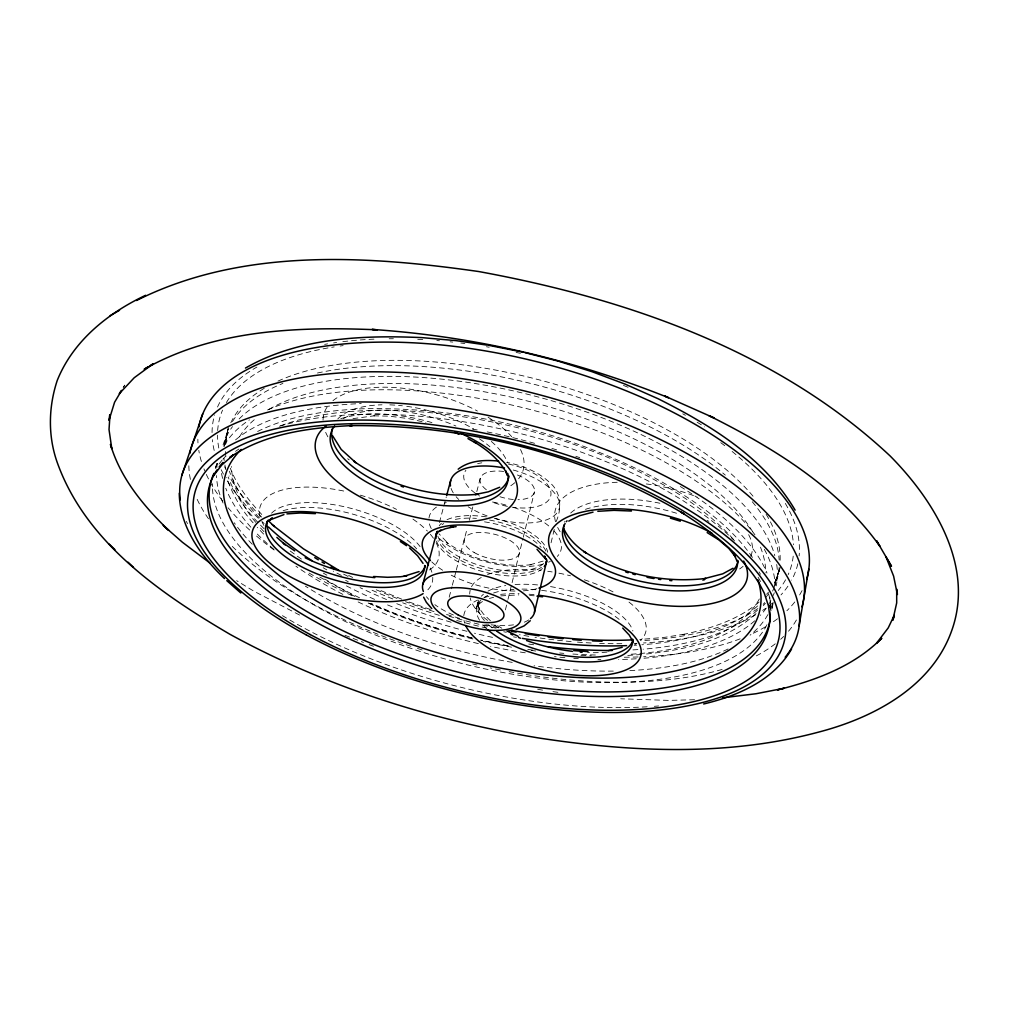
<?xml version="1.0" encoding="UTF-8"?>
<svg xmlns="http://www.w3.org/2000/svg" width="1009" height="1009" viewBox="0 0 1009 1009"><rect width="100%" height="100%" fill="white"/><g stroke="black" fill="none" stroke-linecap="round" stroke-linejoin="round"><path stroke-width="0.75" stroke-dasharray="5 3.75" d="M224.074 446.293L227.946 430.149A284.374 128.471 14.2 0 0 225.335 445.436M773.222 602.487L771.885 610.016A287.325 124.347 14.2 0 0 772.755 602.222M227.807 429.241L225.461 443.254L228.362 426.315M551.065 542.779L554.319 529.145M556.123 521.577C562.164 508.422 561.155 491.61 549.3 482.163C537.557 471.342 522.094 465.439 506.632 462.336M505.395 609.903L507.628 600.822M508.006 599.308L511.727 584.161M512.105 582.647L522.914 538.718M523.293 537.204L534.48 491.761M227.946 430.149L225.852 439.495L226.003 443.935M449.194 597.227L451.956 586.658M452.347 585.157L455.904 571.573M456.295 570.06L467.331 527.795M469.311 520.253L472.855 506.669M476.803 491.572L480.347 477.989M439.382 522.599L443.418 507.552M443.821 506.051L446.255 497.021M780.373 567.134L774.811 583.101A284.374 128.471 14.2 0 0 779.478 567.588M779.452 569.908L776.249 579.607L773.979 583.429M215.358 468.126L217.288 462.311M774.811 583.101L778.91 570.703L774.092 587.579M772.642 591.11L773.6 588.764M123.174 387.771L124.738 385.135L123.199 387.57M218.991 464.14L222.699 459.259M766.563 594.288L768.48 592.157M763.334 605.614L765.415 603.332M756.031 613.586C725.509 641.547 683.005 650.275 643.036 654.362M759.096 602.07C737.592 620.27 709.857 628.821 682.74 634.573L685.401 634.018L665.335 637.247L639.756 639.542M482.466 601.503L476.942 605.274L479.943 602.852L475.769 608.742L478.102 603.912L476.866 607.027L477.913 600.305L478.594 607.04M257.623 431.461C289.911 415.38 326.361 410.549 361.991 408.796L364.653 408.746C464.581 406.677 564.788 431.322 653.454 477.181L655.522 478.342C692.098 498.812 728.839 522.738 752.815 557.939M543.17 561.092L528.817 565.128L531.516 564.725C501.687 567.676 470.547 559.478 446.167 542.073L448.463 543.801L438.915 533.723M489.441 598.438L493.615 597.278M352.961 418.621L374.73 415.746L372.119 415.796L389.247 416.175L408.431 418.596L425.924 422.519M500.754 595.878L518.84 594.881M641.51 654.5L626.45 655.509M694.558 699.741L668.589 700.397L620.699 698.783M580.919 655.333L591.312 655.863M529.561 595.512L534.152 595.777M531.251 650.414L535.779 651.019M552.957 691.644L559.2 692.489M511.563 647.198L483.235 641.472M537.683 689.261L545.163 690.572M484.711 624.773L500.931 628.216M472.918 639C437.074 630.221 401.96 618.277 368.373 602.928M446.533 614.481L459.814 618.441M430.402 609.474L407.384 601.402M344.977 635.304L363.492 642.43M369.193 644.612L373.469 646.264M401.771 599.195L377.732 589.281M299.585 615.049L253.436 590.933L236.636 580.667M354.84 596.433L318.176 576.177M348.622 575.433L352.646 577.463M501.826 628.216L496.024 624.672M490.437 620.724L483.311 613.913L478.607 607.09M263.639 534.089L257.257 527.417M253.095 522.813C241.277 509.734 232.184 494.246 226.748 477.459M261.76 514.464C248.983 500.83 236.976 485.833 230.317 468.189M769.804 597.139L770.926 610.798A288.082 123.287 14.2 0 0 767.899 591.476M541.455 567.272A56.794 24.708 14.2 0 1 485.379 569.694A56.794 24.708 14.2 0 1 437.982 540.61M441.992 524.743A56.794 24.708 14.2 0 1 443.771 523.557M455.349 519.395A56.794 24.708 14.2 0 1 476.425 518.374M489.516 520.051A56.794 24.708 14.2 0 1 546.462 552.465M796.404 619.98A315.628 138.738 14.2 0 1 787.852 631.987M783.64 636.465A315.628 138.738 14.2 0 1 780.651 639.29M775.265 643.805A315.628 138.738 14.2 0 1 754.909 656.607M722.141 669.408A315.628 138.738 14.2 0 1 509.179 671.653M500.401 669.989A315.628 138.738 14.2 0 1 490.172 667.895M477.03 664.981A315.628 138.738 14.2 0 1 472.653 663.947M422.216 649.973A315.628 138.738 14.2 0 1 416.54 648.144M410.903 646.277A315.628 138.738 14.2 0 1 232.184 546.31M208.51 518.777A315.628 138.738 14.2 0 1 196.087 496.933M190.411 479.426A315.628 138.738 14.2 0 1 188.834 464.808M772.188 604.959A286.392 125.658 14.2 0 1 770.573 609.171M767.887 614.607A286.392 125.658 14.2 0 1 750.116 635.166M728.107 648.976A286.392 125.658 14.2 0 1 629.73 670.594M613.321 671.099A286.392 125.658 14.2 0 1 534.064 665.801M512.257 662.383A286.392 125.658 14.2 0 1 305.386 586.166M252.275 544.255A286.392 125.658 14.2 0 1 234.29 522.776M223.052 503.024A286.392 125.658 14.2 0 1 216.506 475.542M216.784 467.962A286.392 125.658 14.2 0 1 217.427 463.484M224.465 444.944A286.392 125.658 14.2 0 1 249.45 419.858M267.562 409.969A286.392 125.658 14.2 0 1 528.148 408.998A286.392 125.658 14.2 0 1 754.959 534.808M764.33 549.325A286.392 125.658 14.2 0 1 775.101 585.611M513.253 470.03A56.037 25.767 14.2 0 1 558.885 509.583A56.037 25.767 14.2 0 1 494.826 518.424M487.158 515.927A56.037 25.767 14.2 0 1 468.126 506.72M458.792 499.518A56.037 25.767 14.2 0 1 456.118 496.705M453.293 492.922A56.037 25.767 14.2 0 1 451.036 488.217M508.284 464.014A44.724 20.76 14.2 0 1 550.952 492.733A44.724 20.76 14.2 0 1 512.08 507.174M507.426 506.379A44.724 20.76 14.2 0 1 491.547 501.814A67.956 29.967 14.2 0 1 507.212 505.446M479.578 496.05A44.724 20.76 14.2 0 1 478.682 495.507M475.327 493.25A44.724 20.76 14.2 0 1 465.906 470.295M477.635 463.673A44.724 20.76 14.2 0 1 481.81 462.828M517.39 474.987A27.949 12.978 14.2 0 1 534.568 490.551A27.949 12.978 14.2 0 1 517.983 499.682M513.304 499.493A27.949 12.978 14.2 0 1 499.997 496.731M486.376 489.781A27.949 12.978 14.2 0 1 481.861 475.554A27.949 12.978 14.2 0 1 503.642 471.455M528.779 619.892A57.563 23.598 14.2 0 1 522.069 622.982M513.531 624.848A57.563 23.598 14.2 0 1 486.792 624.281M453.432 615.011A57.563 23.598 14.2 0 1 434.854 604.668M428.775 599.384A57.563 23.598 14.2 0 1 426.454 596.71M222.951 459.259A288.082 123.287 14.2 0 1 225.322 456.598M279.43 426.277A288.082 123.287 14.2 0 1 734.628 540.975M759.109 571.889A288.082 123.287 14.2 0 1 760.445 574.235M280.679 425.748A275.646 119.213 14.2 0 1 735.309 541.53M283.1 510.705A82.259 34.155 16.1 0 1 416.654 548.871M432.76 577.337A93.471 38.392 16.1 0 1 425.079 592.258M430.2 568.042A93.471 38.392 16.1 0 1 431.877 572.242M492.228 627.875A79.787 32.54 13.2 0 1 488.369 624.609M484.383 620.522A79.787 32.54 13.2 0 1 478.909 599.964M481.369 596.243A79.787 32.54 13.2 0 1 483.462 594.2M487.952 591.16A79.787 32.54 13.2 0 1 505.786 585.548M515.069 584.526A79.787 32.54 13.2 0 1 538.932 585.056M550.523 586.595A79.787 32.54 13.2 0 1 632.908 630.966M628.985 602.096A90.23 37.219 13.2 0 1 640.501 640.425M636.868 643.288A90.23 37.219 13.2 0 1 634.737 644.6M607.014 652.104A90.23 37.219 13.2 0 1 587.679 652.571M498.85 627.888A90.23 37.219 13.2 0 1 492.871 624.18M487.574 620.421A90.23 37.219 13.2 0 1 470.156 597.87M469.727 594.061A90.23 37.219 13.2 0 1 470.169 590.328M471.531 586.733A90.23 37.219 13.2 0 1 481.243 577.476M487.524 574.562A90.23 37.219 13.2 0 1 541.165 570.451M547.736 571.271A90.23 37.219 13.2 0 1 552.163 571.952M558.923 573.175A90.23 37.219 13.2 0 1 570.489 575.786M584.299 579.784A90.23 37.219 13.2 0 1 613.371 592.069M337.775 418.937A91.554 42.794 15.7 0 1 382.033 404.811M389.815 404.861A91.554 42.794 15.7 0 1 402.351 405.782M406.753 406.324A91.554 42.794 15.7 0 1 473.675 428.964M491.307 441.425A91.554 42.794 15.7 0 1 507.666 462.778M520.505 449.509A103.498 48.899 15.7 0 1 518.613 478.758M514.792 482.718A103.498 48.899 15.7 0 1 508.7 487.032M349.228 459.902A103.498 48.899 15.7 0 1 347.676 458.691M327.875 436.821A103.498 48.899 15.7 0 1 324.898 430.376M323.057 420.11A103.498 48.899 15.7 0 1 328.871 404.735M332.932 400.724A103.498 48.899 15.7 0 1 477.396 411.016M488.066 417.209A103.498 48.899 15.7 0 1 511.702 436.708M564.599 522.183A88.981 40.196 11.9 0 1 564.939 521.224M570.69 513.039A88.981 40.196 11.9 0 1 660.441 503.365M707.158 520.404A88.981 40.196 11.9 0 1 708.898 521.388M748.628 534.656A100.597 45.935 11.9 0 1 750.772 556.274M743.091 566.326A100.597 45.935 11.9 0 1 739.622 568.95M704.484 580.2A100.597 45.935 11.9 0 1 702.491 580.427M560.172 531.756A100.597 45.935 11.9 0 1 557.611 527.316M555.467 521.628A100.597 45.935 11.9 0 1 618.202 482.264M646.29 483.942A100.597 45.935 11.9 0 1 697.093 496.983M543.674 563.501A56.769 24.758 14.2 0 1 485.606 567.159A56.769 24.758 14.2 0 1 437.767 535.855M439.243 525.739A56.769 24.758 14.2 0 1 441.387 523.318M447.012 519.711A56.769 24.758 14.2 0 1 487.057 516.999M494.738 518.449A56.769 24.758 14.2 0 1 547.698 552.264M554.029 531.011A67.956 29.967 14.2 0 1 557.321 556.413M550.309 561.395A67.956 29.967 14.2 0 1 548.581 562.19M542.754 564.208A67.956 29.967 14.2 0 1 437.893 537.154M431.259 528.527A67.956 29.967 14.2 0 1 429.077 522.334M428.976 518.121A67.956 29.967 14.2 0 1 436.443 507.111M444.237 503.264A67.956 29.967 14.2 0 1 446.255 502.608M513.505 507.401A67.956 29.967 14.2 0 1 550.006 527.051M542.489 568.458A56.832 24.657 14.2 0 1 484.37 572.015A56.832 24.657 14.2 0 1 436.443 540.774M484.497 521.855A56.832 24.657 14.2 0 1 541.139 547.408M536.889 588.714A68.385 29.349 14.2 0 1 523.394 590.833M514.981 591.06A68.385 29.349 14.2 0 1 448.223 573.579M442.623 570.249A68.385 29.349 14.2 0 1 431.373 561.509M486.351 628.43A79.888 32.402 13.2 0 1 482.516 624.344M479.578 620.258A79.888 32.402 13.2 0 1 480.826 600.292M483.916 597.681A79.888 32.402 13.2 0 1 487.788 595.373M493.565 592.989A79.888 32.402 13.2 0 1 513.884 589.344M522.019 589.092A79.888 32.402 13.2 0 1 535.968 589.748M541.606 590.341A79.888 32.402 13.2 0 1 621.506 621.43M464.708 623.121A90.772 36.412 13.2 0 1 463.989 620.321M463.812 615.654A90.772 36.412 13.2 0 1 477.572 600.115M484.307 597.555A90.772 36.412 13.2 0 1 488.924 596.319M500.603 594.377A90.772 36.412 13.2 0 1 519.055 593.696M529.044 594.225A90.772 36.412 13.2 0 1 535.325 594.831M585.46 509.343A89.095 40.032 11.9 0 1 679.688 514.275M343.464 418.558A91.68 42.618 15.7 0 1 455.929 426.038M479.401 438.789A91.68 42.618 15.7 0 1 489.92 446.76M340.79 418.697A104.217 47.94 15.7 0 1 431.953 422.607M271.585 513.19A82.158 34.306 16.1 0 1 344.826 506.846A82.158 34.306 16.1 0 1 420.223 546.802M436.153 542.741A92.904 39.225 16.2 0 1 428.396 570.627M263.917 525.437A92.904 39.225 16.2 0 1 262.126 522.233M260.12 516.949A92.904 39.225 16.2 0 1 346.074 491.534M360.327 495.167A92.904 39.225 16.2 0 1 396.575 509.419M412.946 519.118A92.904 39.225 16.2 0 1 427.425 531.087M430.351 534.303A92.904 39.225 16.2 0 1 433.63 538.554M235.538 451.376A288.448 122.757 14.2 0 1 238.893 449.055M472.313 429.065A288.448 122.757 14.2 0 1 477.711 430.048M487.17 431.902A288.448 122.757 14.2 0 1 535.64 443.619M551.898 448.4A288.448 122.757 14.2 0 1 557.258 450.077M575.811 456.282A288.448 122.757 14.2 0 1 579.734 457.67M758.087 577.198A288.448 122.757 14.2 0 1 761.127 582.71M759.31 598.955A273.868 121.711 14.2 0 1 628.266 654.412M595.386 655.005A273.868 121.711 14.2 0 1 569.366 653.794M563.804 653.353A273.868 121.711 14.2 0 1 559.617 652.987M507.817 645.798A273.868 121.711 14.2 0 1 480.309 640.047M471.594 637.94A273.868 121.711 14.2 0 1 371.173 603.281M359.545 597.807A273.868 121.711 14.2 0 1 324.772 579.027M263.942 531.655A273.868 121.711 14.2 0 1 258.392 525.512M255.794 522.41A273.868 121.711 14.2 0 1 231.515 466.511M239.587 436.695A273.868 121.711 14.2 0 1 255.87 418.382M268.911 409.389A273.868 121.711 14.2 0 1 528.691 401.317A273.868 121.711 14.2 0 1 753.029 532.336M760.471 547.155A273.868 121.711 14.2 0 1 765.768 572.872M779.137 567.462A284.74 127.966 14.2 0 1 775.303 584.842M764.696 602.575A284.74 127.966 14.2 0 1 763.195 604.315M757.406 610.205A284.74 127.966 14.2 0 1 643.124 649.203M637.915 649.582A284.74 127.966 14.2 0 1 631.268 649.973M533.698 644.776A284.74 127.966 14.2 0 1 527.896 643.919M492.569 637.385A284.74 127.966 14.2 0 1 474.495 633.211M466.99 631.319A284.74 127.966 14.2 0 1 385.766 604.177M374.591 599.384A284.74 127.966 14.2 0 1 345.431 585.384M326.878 575.18A284.74 127.966 14.2 0 1 323.284 573.074M301.426 559.074A284.74 127.966 14.2 0 1 289.318 550.321M264.055 528.691A284.74 127.966 14.2 0 1 228.223 477.03M225.877 469.374A284.74 127.966 14.2 0 1 224.893 464.96M224.2 460.558A284.74 127.966 14.2 0 1 223.96 458.376M223.998 446.508A284.74 127.966 14.2 0 1 228.766 428.611M232.448 421.611A284.74 127.966 14.2 0 1 282.898 383.42M317.444 373.015A284.74 127.966 14.2 0 1 725.332 475.125M752.26 501.763A284.74 127.966 14.2 0 1 779.15 560.008M768.026 594.528A284.374 128.471 14.2 0 1 765.881 597.278M757.595 605.942A284.374 128.471 14.2 0 1 641.838 644.776M636.704 645.129A284.374 128.471 14.2 0 1 634.194 645.281M516.419 637.373A284.374 128.471 14.2 0 1 513.467 636.843M451.174 622.225A284.374 128.471 14.2 0 1 395.251 603.092M386.573 599.548A284.374 128.471 14.2 0 1 360.049 587.616M348.206 581.688A284.374 128.471 14.2 0 1 345.62 580.339M326.815 569.883A284.374 128.471 14.2 0 1 323.195 567.726M259.427 517.894A284.374 128.471 14.2 0 1 229.384 471.178M225.877 456.522A284.374 128.471 14.2 0 1 225.322 449.85M230.809 422.784A284.374 128.471 14.2 0 1 264.56 388.112M277.929 381.137A284.374 128.471 14.2 0 1 753.496 496.769M766.121 514.249A284.374 128.471 14.2 0 1 780.108 561.231M793.213 556.148A295.196 134.84 14.2 0 1 788.168 574.638M785.582 579.784A295.196 134.84 14.2 0 1 778.216 590.517M757.885 608.566A295.196 134.84 14.2 0 1 641.018 640.715M496.075 628.153A295.196 134.84 14.2 0 1 449.245 616.285M434.059 611.618A295.196 134.84 14.2 0 1 405.53 601.692M397.029 598.425A295.196 134.84 14.2 0 1 374.465 588.991M348.067 576.416A295.196 134.84 14.2 0 1 342.707 573.629M261.608 517.062A295.196 134.84 14.2 0 1 229.106 475.945M225.65 469.046A295.196 134.84 14.2 0 1 224.616 466.751M218.789 448.034A295.196 134.84 14.2 0 1 217.528 435.169M217.667 430.566A295.196 134.84 14.2 0 1 222.56 410.108M226.394 402.566A295.196 134.84 14.2 0 1 334.193 346.894M340.134 346.011A295.196 134.84 14.2 0 1 343.136 345.608M720.754 442.686A295.196 134.84 14.2 0 1 724.992 445.877M732.13 451.477A295.196 134.84 14.2 0 1 793.478 544.772M802.067 590.593A313.383 141.84 14.2 0 1 799.04 595.89M794.764 601.982A313.383 141.84 14.2 0 1 786.881 610.735M777.498 618.769A313.383 141.84 14.2 0 1 771.671 622.919M765.415 626.841A313.383 141.84 14.2 0 1 751.377 634.131M740.127 638.848A313.383 141.84 14.2 0 1 643.628 656.745M638.079 656.96A313.383 141.84 14.2 0 1 621.153 657.237M532.739 650.137A313.383 141.84 14.2 0 1 527.606 649.329M508.347 645.924A313.383 141.84 14.2 0 1 481.621 640.248M472.313 638.003A313.383 141.84 14.2 0 1 367.995 602.915M352.154 595.751A313.383 141.84 14.2 0 1 308.754 572.847M274.171 550.031A313.383 141.84 14.2 0 1 254.243 534.089M249.702 530.053A313.383 141.84 14.2 0 1 228.047 507.741M222.623 501.006A313.383 141.84 14.2 0 1 203.957 468.87M201.396 461.491A313.383 141.84 14.2 0 1 198.786 450.279M197.978 442.888A313.383 141.84 14.2 0 1 197.852 439.218M797.829 563.754A300.985 137.539 14.2 0 1 791.636 580.099M787.928 586.179A300.985 137.539 14.2 0 1 780.991 594.906M772.516 603.004A300.985 137.539 14.2 0 1 762.653 610.407M755.35 614.935A300.985 137.539 14.2 0 1 643.439 642.985M636.767 643.313A300.985 137.539 14.2 0 1 634.081 643.414M621.847 643.679A300.985 137.539 14.2 0 1 599.636 643.364M591.16 642.998A300.985 137.539 14.2 0 1 576.921 642.065M571.182 641.585A300.985 137.539 14.2 0 1 534.984 637.259M528.792 636.301A300.985 137.539 14.2 0 1 519.496 634.737M506.316 632.277A300.985 137.539 14.2 0 1 503.731 631.76M486.956 628.153A300.985 137.539 14.2 0 1 456.144 620.321M439.331 615.364A300.985 137.539 14.2 0 1 402.667 602.789M392.804 598.955A300.985 137.539 14.2 0 1 368.752 588.764M341.345 575.445A300.985 137.539 14.2 0 1 333.26 571.132M264.131 523.494A300.985 137.539 14.2 0 1 261.823 521.401M258.43 518.248A300.985 137.539 14.2 0 1 226.76 479.994M223.43 474.142A300.985 137.539 14.2 0 1 221.059 469.462M214.198 450.481A300.985 137.539 14.2 0 1 212.369 439.672M212.054 432.558A300.985 137.539 14.2 0 1 214.614 414.951M217.528 407.018A300.985 137.539 14.2 0 1 256.891 367.074M324.658 344.372A300.985 137.539 14.2 0 1 327.61 343.867M333.601 342.921A300.985 137.539 14.2 0 1 336.64 342.48M342.82 341.673A300.985 137.539 14.2 0 1 374.074 339.138M389.184 338.759A300.985 137.539 14.2 0 1 393.384 338.734M417.739 339.314A300.985 137.539 14.2 0 1 425.066 339.705M436.834 340.55A300.985 137.539 14.2 0 1 439.47 340.777M450.077 341.799A300.985 137.539 14.2 0 1 452.738 342.076M460.772 343.022A300.985 137.539 14.2 0 1 464.808 343.539M486.452 346.755A300.985 137.539 14.2 0 1 489.163 347.21M516.129 352.418A300.985 137.539 14.2 0 1 520.392 353.339M623.436 385.4A300.985 137.539 14.2 0 1 628.708 387.57M682.778 413.829A300.985 137.539 14.2 0 1 685.452 415.33M697.105 422.203A300.985 137.539 14.2 0 1 704.585 426.883M785.317 503.428A300.985 137.539 14.2 0 1 799.103 555.934M658.6 705.959A317.898 135.547 14.2 0 1 654.336 706.313M647.173 706.792A317.898 135.547 14.2 0 1 282.47 615.654M187.447 523.684A317.898 135.547 14.2 0 1 186.413 521.363M766.991 624.685A287.325 124.347 14.2 0 1 461.668 663.418A287.325 124.347 14.2 0 1 212.483 483.677M215.333 468.201A287.325 124.347 14.2 0 1 217.515 462.765M235.551 439.886A287.325 124.347 14.2 0 1 361.247 403.575M680.268 486.502A287.325 124.347 14.2 0 1 766.991 573.062M774.281 592.775A285.471 126.945 14.2 0 1 773.285 595.436M770.876 600.67A285.471 126.945 14.2 0 1 760.37 615.339M754.745 620.812A285.471 126.945 14.2 0 1 642.228 658.36M636.288 658.789A285.471 126.945 14.2 0 1 618.593 659.533M600.885 659.571A285.471 126.945 14.2 0 1 597.908 659.508M578.334 658.663A285.471 126.945 14.2 0 1 573.768 658.36M564.889 657.666A285.471 126.945 14.2 0 1 554.471 656.657M525.273 652.823A285.471 126.945 14.2 0 1 490.525 646.353M478.38 643.616A285.471 126.945 14.2 0 1 357.552 601.667M342.896 594.389A285.471 126.945 14.2 0 1 295.927 566.226M273.868 549.337A285.471 126.945 14.2 0 1 254.848 531.516M250.863 527.202A285.471 126.945 14.2 0 1 225.776 488.28M222.611 478.392A285.471 126.945 14.2 0 1 221.148 471.026M223.077 444.868A285.471 126.945 14.2 0 1 232.511 426.605M239.133 418.949A285.471 126.945 14.2 0 1 531.062 395.137A285.471 126.945 14.2 0 1 774.824 555.669M776.703 564.485A285.471 126.945 14.2 0 1 776.186 585.914M480.019 610.47L477.131 603.546L480.019 610.47M474.167 552.503A28.391 12.348 14.2 0 0 519.118 553.991A28.391 12.348 14.2 0 0 482.163 532.5A28.391 12.348 14.2 0 0 474.167 552.503"/><path stroke-width="1.5" d="M896.686 589.079L896.686 602.941L892.788 620.232L894.277 616.31M110.006 414.964L109.022 429.557L111.772 448.538L110.435 444.477M109.741 414.762L108.985 420.312L114.585 402.25L121.61 390.395M799.078 625.908L808.814 569.063M534.429 612.476L546.727 560.966M422.796 584.274L436.947 531.629M446.659 495.52L450.695 480.473M181.797 475.39L202.683 413.967M894.251 615.276L888.235 627.888L876.569 643.187L881.727 638.293M120.878 391.215L119.339 393.649L134.184 377.77L153.368 363.669L150.745 365.258M791.561 649.014C773.436 680.608 737.592 695.882 703.664 703.979M213.277 476.059L221.816 464.96L233.546 454.819L230.027 457.178C265.884 433.189 310.23 427.564 352.381 425.558L349.656 425.647C466.07 424.209 583.442 454.529 683.787 513.732L681.289 512.282C711.118 531.327 740.228 553.512 759.449 583.757M530.267 620.737L524.125 625.883L516.116 629.339M881.551 638.382C853.627 666.495 815.158 680.583 777.434 689.916L784.321 688.201L756.031 693.738L722.709 697.812M145.611 295.296C107.887 313.131 73.14 340.853 57.236 380.456C48.255 407.56 47.814 437.212 57.816 464.077C86.711 542.804 160.519 593.569 230.014 634.333C325.478 686.612 430.629 719.959 537.784 737.831C630.36 752.033 726.669 756.636 817.984 732.269C872.785 718.143 931.357 687.444 951.55 631.092C975.009 566.68 934.309 500.578 890.14 455.98C778.216 351.082 627.245 298.752 478.796 271.547C365.573 255.378 241.731 247.672 136.543 300.505M458.174 469.185C469.5 460.381 484.888 459.65 498.61 461.1M437.389 532.601L440.908 529.889M268.999 520.518L272.43 517.92L269.264 520.165L283.933 514.615M245.477 368.058C298.513 337.662 362.168 335.001 421.812 337.611L455.828 340.601L487.271 345.128M733.001 568.269L722.785 573.818L703.298 578.914L705.896 578.46C663.846 583.316 619.602 574.222 583.732 551.431L586.002 552.97C576.858 546.764 568.534 538.907 563.804 528.766M148.121 366.847L144.186 369.244C214.45 329.35 298.462 326.475 377.24 329.817L372.044 329.426C473.688 336.148 573.97 359.809 668.462 397.697L664.78 396.045L714.057 417.94L709.037 415.683C773.197 447.794 837.407 486.767 879.798 546.184L876.745 540.963M110.158 315.653L119.529 310.28M568.761 521.073L579.607 515.713L593.027 512.131M499.695 487.259L488.28 491.837L475.075 494.536L477.888 494.271C434.4 498.345 389.411 486.124 353.654 461.1L355.799 462.69L341.193 449.409L332.529 435.686M419.088 571.573L403.877 576.316L406.791 575.899L400.56 576.744L387.62 577.299L373.532 576.505M438.877 531.466L445.31 528.729L453.028 526.975L450.052 527.329L456.144 526.648M622.187 647.337L608.036 650.729M508.347 631.016L512.433 630.31M286.909 513.884L300.379 512.988L315.413 513.644M597.82 511.311L613.976 510.34L631.445 511.033M632.34 639.883C591.791 641.711 551.154 637.65 511.286 630.348M573.705 650.603L588.02 651.6M536.952 596.13L542.552 596.823M488.772 345.343L523.381 352.229M524.882 352.608L557.788 360.995M670.43 518.159L680.306 521.186M559.276 361.462L592.157 371.753L625.227 384.164L658.234 398.807C710.828 425.205 764.532 458.073 795.105 510.125M454.706 432.42L458.843 434.173M518.109 636.288L506.909 631.003M467.974 438.638L476.286 443.304M339.213 570.514L303.457 548.846L273.477 525.714M707.158 532.575L718.66 539.752L728.788 548.404L735.435 556.779L733.568 553.184L737.062 561.218M294.704 550.864L283.239 543.082L285.282 544.822L276.857 537.406M474.318 442.03C487.65 450.128 500.363 460.445 507.388 474.684L505.686 470.875L507.25 475.453M400.384 541.581L406.488 545.692M209.796 562.921L182.402 542.249L163.231 525.386L168.68 530.343C143.846 506.228 120.5 478.43 110.549 444.654M272.279 524.718L274.461 526.559L268.117 520.518M226.798 580.667L240.81 593.002M537.015 549.3L546.096 559.604L544.507 556.035L545.932 559.263M109.123 544.091L114.9 549.602M128.093 562.227L133.44 567.323M409.578 548.038L417.625 555.77L423.048 563.388M224.465 578.535C200.867 556.136 179.753 526.988 179.261 493.199M431.776 608.616L426.366 602.323L423.654 597.214M622.717 628.102L629.301 635.14L633.211 642.052M876.758 541.026L891.489 566.276L886.003 556.905L893.608 576.114L897.379 594.515L897.089 590.202M757.507 580.061L764.305 593.229L768.48 605.968L770.119 618.858M546.424 561.483A56.794 24.708 14.2 0 1 545.579 563.072M436.556 534.972A56.794 24.708 14.2 0 1 436.632 533.181M189.843 453.419A315.628 138.738 14.2 0 1 528.754 391.997A315.628 138.738 14.2 0 1 801.978 606.825M450.481 485.985A56.037 25.767 14.2 0 1 504.513 467.999M423.364 591.425A57.563 23.598 14.2 0 1 484.383 575.761A57.563 23.598 14.2 0 1 530.482 618.618M770.144 619.841A288.082 123.287 14.2 0 1 453.81 671.048A288.082 123.287 14.2 0 1 213.933 473.347M758.011 579.973A275.646 119.213 14.2 0 1 463.636 659.962A275.646 119.213 14.2 0 1 241.214 449.446M424.675 565.456A82.259 34.155 16.1 0 1 335.581 580.263A82.259 34.155 16.1 0 1 268.23 520.19M423.112 593.62A93.471 38.392 16.1 0 1 281.965 571.914A93.471 38.392 16.1 0 1 293.178 511.727A93.471 38.392 16.1 0 1 428.459 564.926M633.084 640.009A79.787 32.54 13.2 0 1 578.296 657.023A79.787 32.54 13.2 0 1 496.769 631.218M582.117 652.268A90.23 37.219 13.2 0 1 580.251 652.129M572.544 651.36A90.23 37.219 13.2 0 1 526.547 640.526M520.493 638.256A90.23 37.219 13.2 0 1 518.512 637.461M512.736 634.976A90.23 37.219 13.2 0 1 510.857 634.131M509.091 476.109A91.554 42.794 15.7 0 1 411.483 494.725A91.554 42.794 15.7 0 1 332.238 428.888M403.537 487.019A103.498 48.899 15.7 0 1 401.115 486.237M738.159 561.054A88.981 40.196 11.9 0 1 643.767 581.991A88.981 40.196 11.9 0 1 563.892 525.134M671.88 580.692A100.597 45.935 11.9 0 1 669.736 580.516M660.781 579.544A100.597 45.935 11.9 0 1 658.511 579.242M653.946 578.548A100.597 45.935 11.9 0 1 647.009 577.299M635.191 574.638A100.597 45.935 11.9 0 1 632.857 574.033M628.166 572.734A100.597 45.935 11.9 0 1 625.807 572.027M546.727 559.566A56.832 24.657 14.2 0 1 544.267 566.579M435.964 538.453A56.832 24.657 14.2 0 1 437.578 531.213M430.427 560.575A68.385 29.349 14.2 0 1 450.191 525.575A68.385 29.349 14.2 0 1 538.365 547.975A68.385 29.349 14.2 0 1 538.932 588.133M632.618 639.126A79.888 32.402 13.2 0 1 577.69 661.664A79.888 32.402 13.2 0 1 488.116 630.045M539.727 595.373A90.772 36.412 13.2 0 1 639.958 645.508A90.772 36.412 13.2 0 1 569.694 674.605A90.772 36.412 13.2 0 1 465.868 625.958M737.503 560.336A89.095 40.032 11.9 0 1 641.358 586.721A89.095 40.032 11.9 0 1 565.116 523.52M566.339 521.678A89.095 40.032 11.9 0 1 567.045 520.795M743.658 561.067A101.266 45.014 12 0 1 643.452 602.575A101.266 45.014 12 0 1 555.291 525.323A101.266 45.014 12 0 1 711.862 533.193M507.855 473.688A91.68 42.618 15.7 0 1 408.595 499.354A91.68 42.618 15.7 0 1 334.622 425.987M460.659 433.252A104.217 47.94 15.7 0 1 507.01 509.608A104.217 47.94 15.7 0 1 370.984 502.28A104.217 47.94 15.7 0 1 326.096 426.012M425.319 565.847A82.158 34.306 16.1 0 1 338.154 575.975A82.158 34.306 16.1 0 1 267.259 521.186M374.78 577.653A92.904 39.225 16.2 0 1 305.172 557.763M769.842 611.706A288.448 122.757 14.2 0 1 456.648 676.635A288.448 122.757 14.2 0 1 217.137 469.765M219.167 466.953A288.448 122.757 14.2 0 1 223.002 462.399M769.022 605.261A288.448 122.757 14.2 0 1 769.375 607.431M612.261 650.49A284.74 127.966 14.2 0 1 548.127 646.693M626.589 645.634A284.374 128.471 14.2 0 1 522.321 638.382M311.907 560.676A284.374 128.471 14.2 0 1 268.407 526.925M602.108 641.245A295.196 134.84 14.2 0 1 592.434 640.892M581.26 640.248A295.196 134.84 14.2 0 1 572.835 639.618M562.921 638.71A295.196 134.84 14.2 0 1 548.089 637.02M538.983 635.796A295.196 134.84 14.2 0 1 525.285 633.69M516.141 632.113A295.196 134.84 14.2 0 1 511.563 631.268M333.487 568.647A295.196 134.84 14.2 0 1 330.902 567.197M324.52 563.527A295.196 134.84 14.2 0 1 321.997 562.038M318.314 559.818A295.196 134.84 14.2 0 1 314.77 557.649M198.887 427.021A313.383 141.84 14.2 0 1 536.637 361.676A313.383 141.84 14.2 0 1 806.595 579.431M180.27 499.896A317.898 135.547 14.2 0 1 527.291 424.486A317.898 135.547 14.2 0 1 785.179 657.225M457.922 614.758A28.857 11.679 14.2 0 0 503.567 617.104A28.857 11.679 14.2 0 0 466.057 595.991A28.857 11.679 14.2 0 0 457.922 614.758M448.854 618.706A46.162 18.692 14.2 0 0 520.556 620.749A46.162 18.692 14.2 0 0 458.3 587.705A46.162 18.692 14.2 0 0 448.854 618.706M310.255 634.573A300.997 126.73 14.2 0 0 777.788 642.783A300.997 126.73 14.2 0 0 371.489 423.679A300.997 126.73 14.2 0 0 310.255 634.573M306.307 634.913A306.9 129.266 14.2 0 0 783.577 643.931A306.9 129.266 14.2 0 0 370.152 420.16A306.9 129.266 14.2 0 0 306.307 634.913"/></g></svg>
